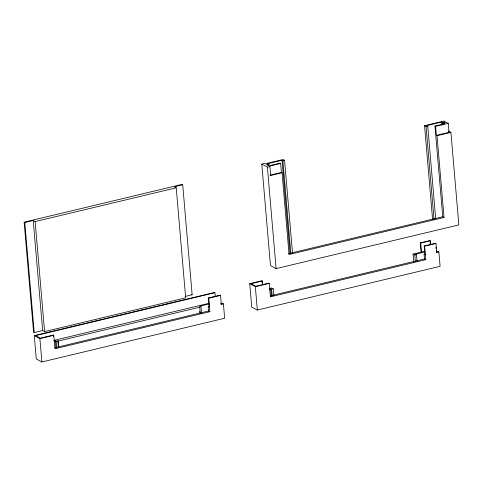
<?xml version="1.0" encoding="UTF-8"?>
<svg xmlns="http://www.w3.org/2000/svg" width="483" height="483" viewBox="0 0 483 483"><rect width="100%" height="100%" fill="white"/><g stroke="black" fill="none" stroke-linecap="round" stroke-linejoin="round"><path stroke-width="0.72" d="M448.423 131.038L450.917 132.384L458.85 224.903L276.095 268.626L270.48 265.602L261.78 164.099L264.304 163.496L264.95 163.846L283.062 159.511L284.572 160.326L292.529 253.146M432.569 219.228L424.551 125.658L443.919 121.028L448.236 123.352L449.009 132.336L436.372 135.361L435.606 126.377L434.96 126.027L442.736 216.752L444.028 217.447L437.024 135.711L436.372 135.361M284.572 160.326L282.887 160.73L282.024 160.265L267.286 163.791L268.15 164.256L268.276 165.754M443.69 124.626L443.563 123.129L445.248 122.724L444.167 122.145L442.482 122.549L441.619 122.078L426.881 125.61L427.745 126.075L435.702 218.89M182.713 184.748L174.291 186.764L176.229 187.815L185.665 297.848L44.593 331.598L42.655 330.547L34.233 332.564L33.581 332.213L24.15 222.18L182.061 184.397L182.713 184.748L192.143 294.781L185.128 296.459M268.15 164.256L266.465 164.661L267.546 165.24L269.23 164.842L270.305 165.421L279.989 163.103L280.641 163.453L281.408 172.437L282.06 172.787L289.063 254.523L444.028 217.447M424.551 125.658L426.06 126.474L427.745 126.075M24.15 222.18L24.796 222.53L33.218 220.514L35.162 221.564L176.229 187.815M434.96 126.027L444.644 123.708L443.563 123.129M280.641 163.453L269.272 166.176L269.919 166.526L270.685 175.504L282.06 172.787M435.606 126.377L448.236 123.352M261.78 164.099L267.389 167.13L269.919 166.526M281.408 172.437L270.039 175.154L270.685 175.504M437.024 135.711L450.917 132.384M288.502 253.653L442.736 216.752M436.161 251.595L437.58 251.257L438.872 251.957L440.104 266.326L257.348 310.05L251.734 307.025L249.735 283.672L261.943 280.75L262.378 280.985L262.698 284.722M421.098 252.458L420.276 242.871L429.961 240.552L430.395 240.782L430.715 244.525M220.659 303.529L222.12 303.179L223.418 303.873L224.649 318.249L41.894 361.972L36.279 358.947L34.275 335.594L214.506 292.469L214.941 292.704L215.261 296.447M262.378 280.985L251.009 283.702L255.755 286.262L268.808 283.141L269.242 283.376L270.395 296.846L425.783 259.673L424.629 246.197L424.195 245.962L424.968 254.946L424.104 254.481L424.485 258.973L425.783 259.673M420.276 242.871L420.711 243.1L430.395 240.782M214.941 292.704L35.549 335.625L40.3 338.185L53.353 335.063L53.788 335.293L54.941 348.768L209.906 311.692L208.753 298.216L208.318 297.987L209.091 306.971L208.227 306.5L208.614 310.992L209.906 311.692M424.195 245.962L435.563 243.245L435.998 243.474L436.765 252.458L438.872 251.957M208.318 297.987L220.109 295.167L220.544 295.397L221.311 304.381L223.418 303.873M249.735 283.672L255.344 286.697L269.242 283.376M424.629 246.197L435.998 243.474M34.275 335.594L39.89 338.619L53.788 335.293M208.753 298.216L220.544 295.397M269.46 288.454L271.567 287.953L273.293 288.882L273.861 295.451M413.744 262.124L413.056 254.1L424.937 251.257M53.897 340.4L209.121 303.264M269.345 289.154L273.293 288.882M424.732 251.975L415.603 254.161L416.467 254.626L417.034 261.194M53.891 341.076L55.291 340.738L56.155 341.203L58.274 341.034L199.763 307.182L200.264 313.02M208.571 304.067L200.149 306.083L201.013 306.548L201.58 313.117M413.056 254.1L414.782 255.03L416.467 254.626M201.013 306.548L199.328 306.953L199.763 307.182M424.104 254.481L425.523 254.143M208.227 306.5L209.688 306.15M270.565 295.795L424.485 258.973M55.11 347.718L208.614 310.992M436.336 252.229L436.765 252.458M220.882 304.145L221.311 304.381M191.497 294.431L192.143 294.781M444.167 122.145L444.294 123.642M442.482 122.549L442.609 124.046M441.619 122.078L441.879 125.073M426.06 126.474L434.018 219.294M436.499 250.677L436.626 252.144M435.883 246.988L436.016 248.485M430.093 242.049L430.22 243.547M420.711 243.1L421.478 252.084M414.782 255.03L415.35 261.599M282.887 160.73L290.844 253.551M282.024 160.265L290.041 253.829M267.389 167.13L276.095 268.626M271.609 289.287L272.177 295.856M270.746 288.816L271.374 296.115M269.26 288.381L269.387 289.878M262.009 281.486L262.136 282.966M255.344 286.697L257.348 310.05M199.702 311.33L199.829 312.791M58.274 341.034L58.775 346.872M57.839 340.805L58.401 347.368M56.155 341.203L56.716 347.772M55.291 340.738L55.919 348.038M53.353 335.063L53.48 336.56M35.162 221.564L44.593 331.598M33.218 220.514L42.655 330.547M39.89 338.619L41.894 361.972M24.796 222.53L34.233 332.564"/></g></svg>
